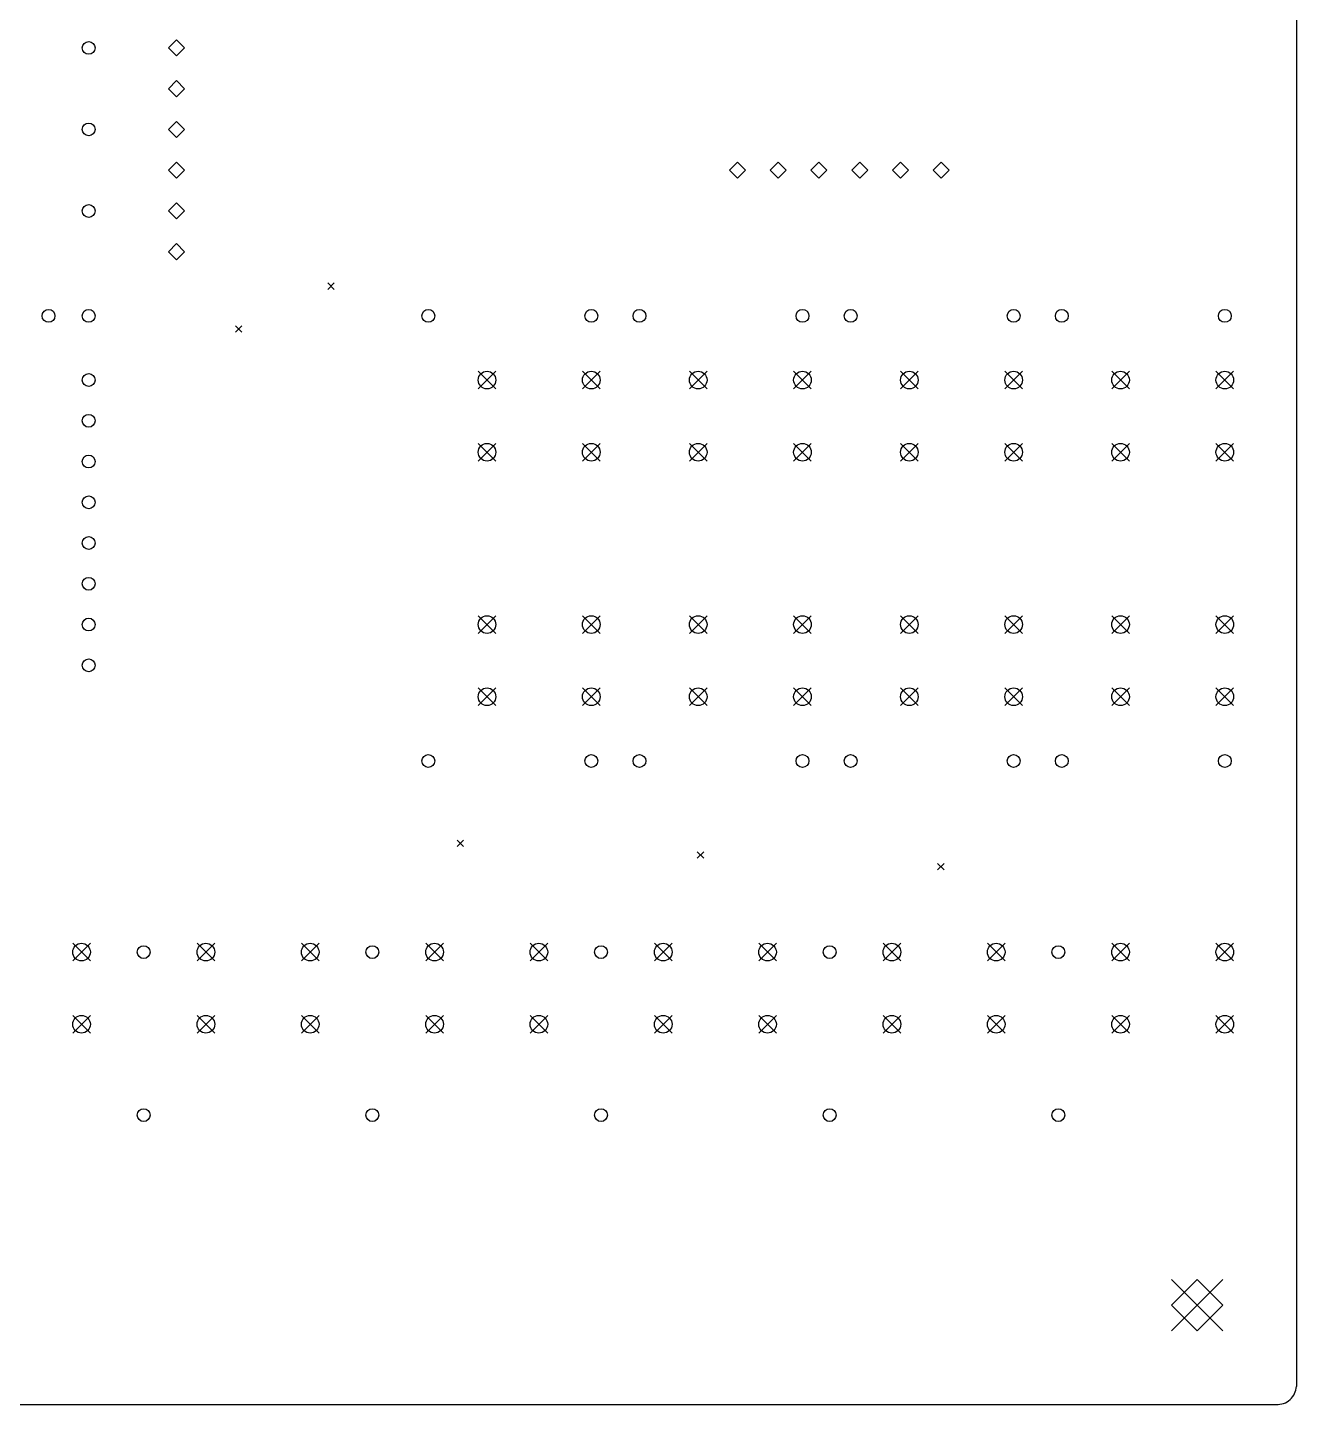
# Model space of a CAD drawing. Extents: x 30 to 189, y -256 to -24.
# Drawn here: x 110 to 189.1, y -226 to -140.2 of the extents above; entities that cross this region are included whole.
import ezdxf

# ---------------------------------------------------------------- set-up
doc = ezdxf.new("R2010")
doc.units = 0
doc.layers.add('BLACK', color=7, linetype='CONTINUOUS')

msp = doc.modelspace()

# ---------------------------------------------------------------- linework, layer by layer
at = {"layer": 'BLACK', "linetype": 'CONTINUOUS'}
for p, q in [((189.087, -24.9151), (189.087, -224.915)), ((119.3, -140.994), (118.8, -141.494)), ((118.8, -141.494), (119.3, -141.994)), ((119.8, -141.494), (119.3, -140.994)), ((119.3, -141.994), (119.8, -141.494)), ((119.3, -143.534), (118.8, -144.034)), ((118.8, -144.034), (119.3, -144.534)), ((119.8, -144.034), (119.3, -143.534)), ((119.3, -144.534), (119.8, -144.034)), ((119.3, -146.074), (118.8, -146.574)), ((118.8, -146.574), (119.3, -147.074)), ((119.8, -146.574), (119.3, -146.074)), ((119.3, -147.074), (119.8, -146.574)), ((119.3, -148.614), (118.8, -149.114)), ((118.8, -149.114), (119.3, -149.614)), ((119.8, -149.114), (119.3, -148.614)), ((119.3, -149.614), (119.8, -149.114)), ((154.25, -148.614), (153.75, -149.114)), ((153.75, -149.114), (154.25, -149.614)), ((154.75, -149.114), (154.25, -148.614)), ((154.25, -149.614), (154.75, -149.114)), ((156.79, -148.614), (156.29, -149.114)), ((156.29, -149.114), (156.79, -149.614)), ((157.29, -149.114), (156.79, -148.614)), ((156.79, -149.614), (157.29, -149.114)), ((159.33, -148.614), (158.83, -149.114)), ((158.83, -149.114), (159.33, -149.614)), ((159.83, -149.114), (159.33, -148.614)), ((159.33, -149.614), (159.83, -149.114)), ((161.87, -148.614), (161.37, -149.114)), ((161.37, -149.114), (161.87, -149.614)), ((162.37, -149.114), (161.87, -148.614)), ((161.87, -149.614), (162.37, -149.114)), ((164.41, -148.614), (163.91, -149.114)), ((163.91, -149.114), (164.41, -149.614)), ((164.91, -149.114), (164.41, -148.614)), ((164.41, -149.614), (164.91, -149.114)), ((166.95, -148.614), (166.45, -149.114)), ((166.45, -149.114), (166.95, -149.614)), ((167.45, -149.114), (166.95, -148.614)), ((166.95, -149.614), (167.45, -149.114)), ((119.3, -151.154), (118.8, -151.654)), ((118.8, -151.654), (119.3, -152.154)), ((119.8, -151.654), (119.3, -151.154)), ((119.3, -152.154), (119.8, -151.654)), ((119.3, -153.694), (118.8, -154.194)), ((118.8, -154.194), (119.3, -154.694)), ((119.8, -154.194), (119.3, -153.694)), ((119.3, -154.694), (119.8, -154.194)), ((128.724, -156.144), (129.124, -156.544)), ((129.124, -156.144), (128.724, -156.544)), ((122.974, -158.815), (123.374, -159.215)), ((123.374, -158.815), (122.974, -159.215)), ((138.093, -161.644), (139.193, -162.744)), ((139.193, -161.644), (138.093, -162.744)), ((144.593, -161.644), (145.693, -162.744)), ((145.693, -161.644), (144.593, -162.744)), ((151.253, -161.644), (152.353, -162.744)), ((152.353, -161.644), (151.253, -162.744)), ((157.753, -161.644), (158.853, -162.744)), ((158.853, -161.644), (157.753, -162.744)), ((164.413, -161.644), (165.513, -162.744)), ((165.513, -161.644), (164.413, -162.744)), ((170.913, -161.644), (172.013, -162.744)), ((172.013, -161.644), (170.913, -162.744)), ((177.573, -161.644), (178.673, -162.744)), ((178.673, -161.644), (177.573, -162.744)), ((184.073, -161.644), (185.173, -162.744)), ((185.173, -161.644), (184.073, -162.744)), ((138.093, -166.144), (139.193, -167.244)), ((139.193, -166.144), (138.093, -167.244)), ((144.593, -166.144), (145.693, -167.244)), ((145.693, -166.144), (144.593, -167.244)), ((151.253, -166.144), (152.353, -167.244)), ((152.353, -166.144), (151.253, -167.244)), ((157.753, -166.144), (158.853, -167.244)), ((158.853, -166.144), (157.753, -167.244)), ((164.413, -166.144), (165.513, -167.244)), ((165.513, -166.144), (164.413, -167.244)), ((170.913, -166.144), (172.013, -167.244)), ((172.013, -166.144), (170.913, -167.244)), ((177.573, -166.144), (178.673, -167.244)), ((178.673, -166.144), (177.573, -167.244)), ((184.073, -166.144), (185.173, -167.244)), ((185.173, -166.144), (184.073, -167.244)), ((138.093, -176.884), (139.193, -177.984)), ((139.193, -176.884), (138.093, -177.984)), ((144.593, -176.884), (145.693, -177.984)), ((145.693, -176.884), (144.593, -177.984)), ((151.253, -176.884), (152.353, -177.984)), ((152.353, -176.884), (151.253, -177.984)), ((157.753, -176.884), (158.853, -177.984)), ((158.853, -176.884), (157.753, -177.984)), ((164.413, -176.884), (165.513, -177.984)), ((165.513, -176.884), (164.413, -177.984)), ((170.913, -176.884), (172.013, -177.984)), ((172.013, -176.884), (170.913, -177.984)), ((177.573, -176.884), (178.673, -177.984)), ((178.673, -176.884), (177.573, -177.984)), ((184.073, -176.884), (185.173, -177.984)), ((185.173, -176.884), (184.073, -177.984)), ((138.093, -181.384), (139.193, -182.484)), ((139.193, -181.384), (138.093, -182.484)), ((144.593, -181.384), (145.693, -182.484)), ((145.693, -181.384), (144.593, -182.484)), ((151.253, -181.384), (152.353, -182.484)), ((152.353, -181.384), (151.253, -182.484)), ((157.753, -181.384), (158.853, -182.484)), ((158.853, -181.384), (157.753, -182.484)), ((164.413, -181.384), (165.513, -182.484)), ((165.513, -181.384), (164.413, -182.484)), ((170.913, -181.384), (172.013, -182.484)), ((172.013, -181.384), (170.913, -182.484)), ((177.573, -181.384), (178.673, -182.484)), ((178.673, -181.384), (177.573, -182.484)), ((184.073, -181.384), (185.173, -182.484)), ((185.173, -181.384), (184.073, -182.484)), ((136.774, -190.876), (137.174, -191.276)), ((137.174, -190.876), (136.774, -191.276)), ((151.75, -191.601), (152.15, -192.001)), ((152.15, -191.601), (151.75, -192.001)), ((166.723, -192.326), (167.123, -192.725)), ((167.123, -192.326), (166.723, -192.725)), ((112.824, -197.3), (113.924, -198.4)), ((113.924, -197.3), (112.824, -198.4)), ((120.574, -197.3), (121.674, -198.4)), ((121.674, -197.3), (120.574, -198.4)), ((127.074, -197.3), (128.174, -198.4)), ((128.174, -197.3), (127.074, -198.4)), ((134.824, -197.3), (135.924, -198.4)), ((135.924, -197.3), (134.824, -198.4)), ((141.324, -197.3), (142.424, -198.4)), ((142.424, -197.3), (141.324, -198.4)), ((149.074, -197.3), (150.174, -198.4)), ((150.174, -197.3), (149.074, -198.4)), ((155.574, -197.3), (156.674, -198.4)), ((156.674, -197.3), (155.574, -198.4)), ((163.324, -197.3), (164.424, -198.4)), ((164.424, -197.3), (163.324, -198.4)), ((169.824, -197.3), (170.924, -198.4)), ((170.924, -197.3), (169.824, -198.4)), ((177.573, -197.3), (178.673, -198.4)), ((178.673, -197.3), (177.573, -198.4)), ((184.073, -197.3), (185.173, -198.4)), ((185.173, -197.3), (184.073, -198.4)), ((112.824, -201.8), (113.924, -202.9)), ((113.924, -201.8), (112.824, -202.9)), ((120.574, -201.8), (121.674, -202.9)), ((121.674, -201.8), (120.574, -202.9)), ((127.074, -201.8), (128.174, -202.9)), ((128.174, -201.8), (127.074, -202.9)), ((134.824, -201.8), (135.924, -202.9)), ((135.924, -201.8), (134.824, -202.9)), ((141.324, -201.8), (142.424, -202.9)), ((142.424, -201.8), (141.324, -202.9)), ((149.074, -201.8), (150.174, -202.9)), ((150.174, -201.8), (149.074, -202.9)), ((155.574, -201.8), (156.674, -202.9)), ((156.674, -201.8), (155.574, -202.9)), ((163.324, -201.8), (164.424, -202.9)), ((164.424, -201.8), (163.324, -202.9)), ((169.824, -201.8), (170.924, -202.9)), ((170.924, -201.8), (169.824, -202.9)), ((177.573, -201.8), (178.673, -202.9)), ((178.673, -201.8), (177.573, -202.9)), ((184.073, -201.8), (185.173, -202.9)), ((185.173, -201.8), (184.073, -202.9)), ((181.293, -218.248), (184.493, -221.448)), ((184.493, -218.248), (181.293, -221.448)), ((182.893, -218.248), (181.293, -219.848)), ((184.493, -219.848), (182.893, -218.248)), ((181.293, -219.848), (182.893, -221.448)), ((182.893, -221.448), (184.493, -219.848)), ((32.826, -226.043), (187.826, -226.043))]:
    msp.add_line(p, q, dxfattribs=at)
at = {"layer": 'BLACK'}
for centre, radius in [((113.82, -141.494), 0.4), ((113.82, -146.574), 0.4), ((113.82, -151.654), 0.4), ((111.32, -158.194), 0.4), ((113.82, -158.194), 0.4), ((134.983, -158.194), 0.4), ((145.143, -158.194), 0.4), ((148.143, -158.194), 0.4), ((158.303, -158.194), 0.4), ((161.303, -158.194), 0.4), ((171.463, -158.194), 0.4), ((174.463, -158.194), 0.4), ((184.623, -158.194), 0.4), ((113.82, -162.194), 0.4), ((138.643, -162.194), 0.55), ((145.143, -162.194), 0.55), ((151.803, -162.194), 0.55), ((158.303, -162.194), 0.55), ((164.963, -162.194), 0.55), ((171.463, -162.194), 0.55), ((178.123, -162.194), 0.55), ((184.623, -162.194), 0.55), ((113.82, -164.734), 0.4), ((138.643, -166.694), 0.55), ((145.143, -166.694), 0.55), ((151.803, -166.694), 0.55), ((158.303, -166.694), 0.55), ((164.963, -166.694), 0.55), ((171.463, -166.694), 0.55), ((178.123, -166.694), 0.55), ((184.623, -166.694), 0.55), ((113.82, -167.274), 0.4), ((113.82, -169.814), 0.4), ((113.82, -172.354), 0.4), ((113.82, -174.894), 0.4), ((113.82, -177.434), 0.4), ((138.643, -177.434), 0.55), ((145.143, -177.434), 0.55), ((151.803, -177.434), 0.55), ((158.303, -177.434), 0.55), ((164.963, -177.434), 0.55), ((171.463, -177.434), 0.55), ((178.123, -177.434), 0.55), ((184.623, -177.434), 0.55), ((113.82, -179.974), 0.4), ((138.643, -181.934), 0.55), ((145.143, -181.934), 0.55), ((151.803, -181.934), 0.55), ((158.303, -181.934), 0.55), ((164.963, -181.934), 0.55), ((171.463, -181.934), 0.55), ((178.123, -181.934), 0.55), ((184.623, -181.934), 0.55), ((134.983, -185.934), 0.4), ((145.143, -185.934), 0.4), ((148.143, -185.934), 0.4), ((158.303, -185.934), 0.4), ((161.303, -185.934), 0.4), ((171.463, -185.934), 0.4), ((174.463, -185.934), 0.4), ((184.623, -185.934), 0.4), ((113.374, -197.85), 0.55), ((121.124, -197.85), 0.55), ((127.624, -197.85), 0.55), ((135.374, -197.85), 0.55), ((141.874, -197.85), 0.55), ((149.624, -197.85), 0.55), ((156.124, -197.85), 0.55), ((163.874, -197.85), 0.55), ((170.374, -197.85), 0.55), ((178.123, -197.85), 0.55), ((184.623, -197.85), 0.55), ((117.249, -197.85), 0.4), ((131.499, -197.85), 0.4), ((145.749, -197.85), 0.4), ((159.999, -197.85), 0.4), ((174.248, -197.85), 0.4), ((113.374, -202.35), 0.55), ((121.124, -202.35), 0.55), ((127.624, -202.35), 0.55), ((135.374, -202.35), 0.55), ((141.874, -202.35), 0.55), ((149.624, -202.35), 0.55), ((156.124, -202.35), 0.55), ((163.874, -202.35), 0.55), ((170.374, -202.35), 0.55), ((178.123, -202.35), 0.55), ((184.623, -202.35), 0.55), ((117.249, -208.01), 0.4), ((131.499, -208.01), 0.4), ((145.749, -208.01), 0.4), ((159.999, -208.01), 0.4), ((174.248, -208.01), 0.4)]:
    msp.add_circle(centre, radius, dxfattribs=at)
msp.add_arc((187.893, -224.848), 1.1961, -93.2028, -3.20227, dxfattribs=at)

doc.saveas('drawing.dxf')
